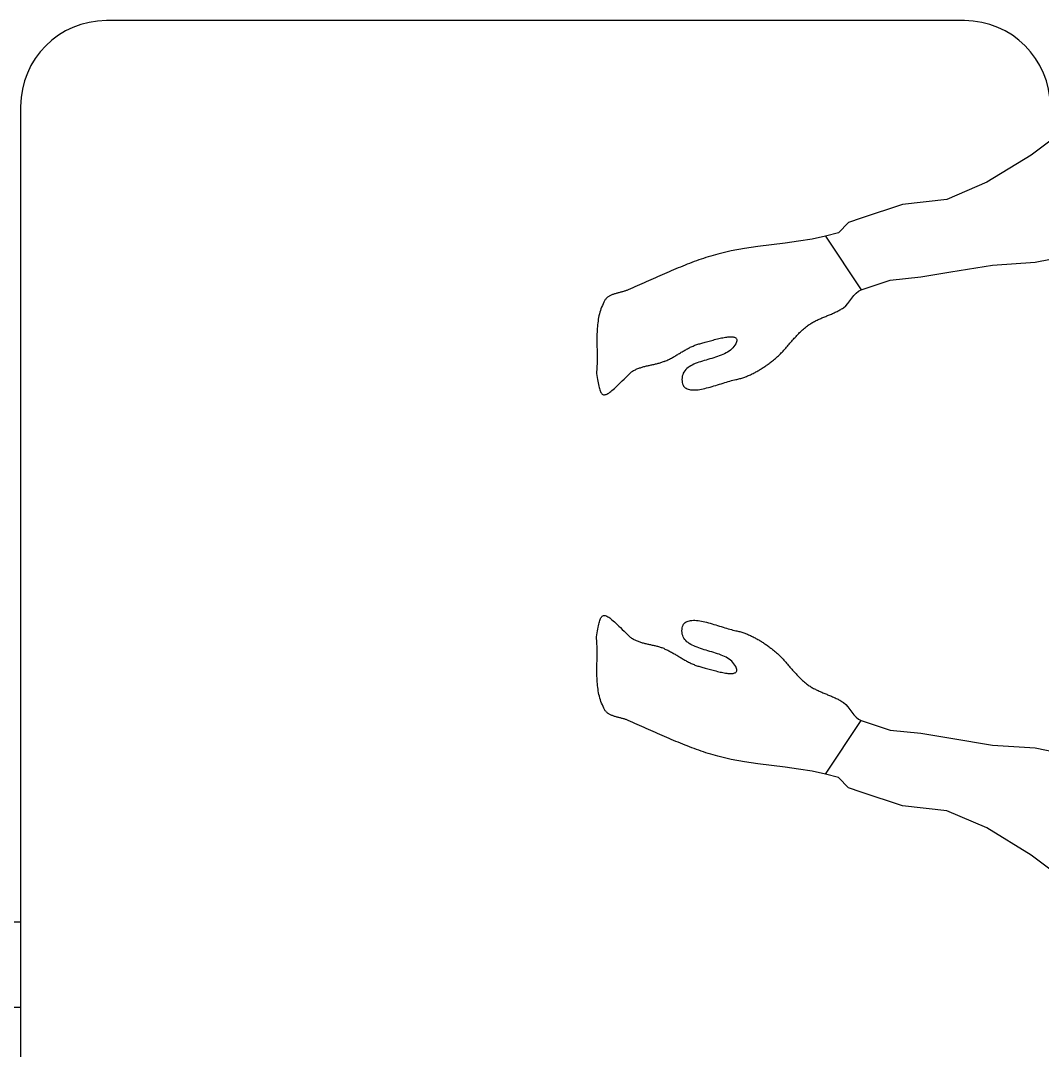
# Model space of a CAD drawing. Header units: millimetres. Extents: x -155 to 94595, y -3153 to 63413.
# Drawn here: x 81658 to 82254, y 43590 to 44190 of the extents above; entities that cross this region are included whole.
import ezdxf

# ---------------------------------------------------------------- set-up
doc = ezdxf.new("R2010")
doc.units = ezdxf.units.MM
doc.layers.add('int', color=185, linetype='Continuous')

msp = doc.modelspace()

# ---------------------------------------------------------------- linework, layer by layer
at = {"layer": 'int'}
for p, q in [((82208.321, 44189.514), (81708.321, 44189.514)), ((81658.321, 44139.514), (81658.321, 43039.514)), ((82268.267, 44127.008), (82247.22, 44111.172)), ((82247.22, 44111.172), (82221.378, 44095.308)), ((82221.378, 44095.308), (82198.038, 44085.305)), ((82172.288, 44082.428), (82148.226, 44074.407)), ((82198.038, 44085.305), (82172.288, 44082.428)), ((82140.824, 44071.94), (82134.912, 44065.854)), ((82148.226, 44074.407), (82140.824, 44071.94)), ((82134.912, 44065.854), (82127.326, 44063.957)), ((82095.934, 44058.896), (82088.031, 44057.91)), ((82103.843, 44059.862), (82095.934, 44058.896)), ((82111.729, 44060.94), (82103.843, 44059.862)), ((82119.565, 44062.261), (82111.729, 44060.94)), ((82127.326, 44063.957), (82119.565, 44062.261)), ((82127.326, 44063.957), (82148.226, 44032.606)), ((82060.464, 44052.304), (82059.086, 44051.877)), ((82061.846, 44052.719), (82060.464, 44052.304)), ((82063.232, 44053.12), (82061.846, 44052.719)), ((82064.624, 44053.507), (82063.232, 44053.12)), ((82072.349, 44055.347), (82064.624, 44053.507)), ((82080.16, 44056.771), (82072.349, 44055.347)), ((82088.031, 44057.91), (82080.16, 44056.771)), ((82249.47, 44048.675), (82273.63, 44053.507)), ((82044.173, 44046.469), (82042.836, 44045.925)), ((82045.514, 44047.005), (82044.173, 44046.469)), ((82046.857, 44047.534), (82045.514, 44047.005)), ((82048.202, 44048.055), (82046.857, 44047.534)), ((82049.551, 44048.568), (82048.202, 44048.055)), ((82050.902, 44049.071), (82049.551, 44048.568)), ((82052.257, 44049.565), (82050.902, 44049.071)), ((82053.616, 44050.05), (82052.257, 44049.565)), ((82054.978, 44050.523), (82053.616, 44050.05)), ((82056.343, 44050.986), (82054.978, 44050.523)), ((82057.713, 44051.438), (82056.343, 44050.986)), ((82059.086, 44051.877), (82057.713, 44051.438)), ((82200.478, 44043.057), (82224.775, 44047.106)), ((82224.775, 44047.106), (82249.47, 44048.675)), ((82029.556, 44040.211), (82028.235, 44039.623)), ((82030.879, 44040.798), (82029.556, 44040.211)), ((82032.202, 44041.383), (82030.879, 44040.798)), ((82033.526, 44041.965), (82032.202, 44041.383)), ((82034.851, 44042.544), (82033.526, 44041.965)), ((82036.177, 44043.12), (82034.851, 44042.544)), ((82037.505, 44043.691), (82036.177, 44043.12)), ((82038.835, 44044.258), (82037.505, 44043.691)), ((82040.167, 44044.819), (82038.835, 44044.258)), ((82041.5, 44045.375), (82040.167, 44044.819)), ((82042.836, 44045.925), (82041.5, 44045.375)), ((82165.098, 44038.23), (82182.956, 44040.136)), ((82182.956, 44040.136), (82200.478, 44043.057)), ((82016.346, 44034.33), (82015.022, 44033.752)), ((82017.668, 44034.912), (82016.346, 44034.33)), ((82018.99, 44035.497), (82017.668, 44034.912)), ((82020.311, 44036.083), (82018.99, 44035.497)), ((82021.632, 44036.672), (82020.311, 44036.083)), ((82022.953, 44037.261), (82021.632, 44036.672)), ((82024.273, 44037.852), (82022.953, 44037.261)), ((82025.593, 44038.442), (82024.273, 44037.852)), ((82026.914, 44039.033), (82025.593, 44038.442)), ((82028.235, 44039.623), (82026.914, 44039.033)), ((82148.226, 44032.606), (82165.098, 44038.23)), ((82000.109, 44028.095), (81999.82, 44027.836)), ((82000.413, 44028.339), (82000.109, 44028.095)), ((82000.729, 44028.57), (82000.413, 44028.339)), ((82001.059, 44028.787), (82000.729, 44028.57)), ((82001.401, 44028.992), (82001.059, 44028.787)), ((82001.754, 44029.186), (82001.401, 44028.992)), ((82002.117, 44029.368), (82001.754, 44029.186)), ((82002.49, 44029.541), (82002.117, 44029.368)), ((82002.873, 44029.704), (82002.49, 44029.541)), ((82003.263, 44029.859), (82002.873, 44029.704)), ((82003.661, 44030.006), (82003.263, 44029.859)), ((82004.065, 44030.146), (82003.661, 44030.006)), ((82004.476, 44030.279), (82004.065, 44030.146)), ((82004.891, 44030.407), (82004.476, 44030.279)), ((82005.311, 44030.53), (82004.891, 44030.407)), ((82005.735, 44030.649), (82005.311, 44030.53)), ((82006.161, 44030.765), (82005.735, 44030.649)), ((82006.59, 44030.878), (82006.161, 44030.765)), ((82007.019, 44030.989), (82006.59, 44030.878)), ((82007.449, 44031.099), (82007.019, 44030.989)), ((82007.879, 44031.209), (82007.449, 44031.099)), ((82008.308, 44031.319), (82007.879, 44031.209)), ((82008.735, 44031.43), (82008.308, 44031.319)), ((82009.16, 44031.543), (82008.735, 44031.43)), ((82009.581, 44031.659), (82009.16, 44031.543)), ((82009.998, 44031.778), (82009.581, 44031.659)), ((82010.411, 44031.902), (82009.998, 44031.778)), ((82010.817, 44032.03), (82010.411, 44031.902)), ((82011.218, 44032.164), (82010.817, 44032.03)), ((82011.611, 44032.304), (82011.218, 44032.164)), ((82011.996, 44032.451), (82011.611, 44032.304)), ((82012.372, 44032.606), (82011.996, 44032.451)), ((82013.698, 44033.177), (82012.372, 44032.606)), ((82015.022, 44033.752), (82013.698, 44033.177)), ((82142.759, 44027.815), (82143.913, 44029.326)), ((82143.913, 44029.326), (82145.165, 44030.69)), ((82145.165, 44030.69), (82146.58, 44031.814)), ((82146.58, 44031.814), (82148.226, 44032.606)), ((81996.923, 44022.626), (81996.549, 44021.63)), ((81997.332, 44023.611), (81996.923, 44022.626)), ((81997.779, 44024.587), (81997.332, 44023.611)), ((81998.264, 44025.552), (81997.779, 44024.587)), ((81998.431, 44025.934), (81998.264, 44025.552)), ((81998.618, 44026.296), (81998.431, 44025.934)), ((81998.824, 44026.639), (81998.618, 44026.296)), ((81999.047, 44026.964), (81998.824, 44026.639)), ((81999.289, 44027.271), (81999.047, 44026.964)), ((81999.547, 44027.561), (81999.289, 44027.271)), ((81999.82, 44027.836), (81999.547, 44027.561)), ((82137.273, 44021.829), (82137.776, 44022.156)), ((82137.776, 44022.156), (82139.21, 44023.327)), ((82139.21, 44023.327), (82140.475, 44024.722)), ((82140.475, 44024.722), (82141.635, 44026.249)), ((82141.635, 44026.249), (82142.759, 44027.815)), ((81995.163, 44016.524), (81994.971, 44015.479)), ((81995.381, 44017.561), (81995.163, 44016.524)), ((81995.627, 44018.591), (81995.381, 44017.561)), ((81995.903, 44019.612), (81995.627, 44018.591)), ((81996.21, 44020.626), (81995.903, 44019.612)), ((81996.549, 44021.63), (81996.21, 44020.626)), ((82124.178, 44015.78), (82124.73, 44016.02)), ((82124.73, 44016.02), (82125.284, 44016.257)), ((82125.284, 44016.257), (82125.84, 44016.49)), ((82125.84, 44016.49), (82126.397, 44016.722)), ((82126.397, 44016.722), (82126.956, 44016.951)), ((82126.956, 44016.951), (82127.515, 44017.18)), ((82127.515, 44017.18), (82128.074, 44017.408)), ((82128.074, 44017.408), (82128.633, 44017.637)), ((82128.633, 44017.637), (82129.192, 44017.866)), ((82129.192, 44017.866), (82129.75, 44018.097)), ((82129.75, 44018.097), (82130.306, 44018.33)), ((82130.306, 44018.33), (82130.861, 44018.565)), ((82130.861, 44018.565), (82131.415, 44018.804)), ((82131.415, 44018.804), (82131.966, 44019.047)), ((82131.966, 44019.047), (82132.514, 44019.294)), ((82132.514, 44019.294), (82133.06, 44019.547)), ((82133.06, 44019.547), (82133.602, 44019.805)), ((82133.602, 44019.805), (82134.141, 44020.07)), ((82134.141, 44020.07), (82134.675, 44020.342)), ((82134.675, 44020.342), (82135.205, 44020.622)), ((82135.205, 44020.622), (82135.73, 44020.909)), ((82135.73, 44020.909), (82136.25, 44021.206)), ((82136.25, 44021.206), (82136.765, 44021.512)), ((82136.765, 44021.512), (82137.273, 44021.829)), ((81994.354, 44010.165), (81994.288, 44009.087)), ((81994.437, 44011.239), (81994.354, 44010.165)), ((81994.539, 44012.308), (81994.437, 44011.239)), ((81994.661, 44013.371), (81994.539, 44012.308)), ((81994.804, 44014.428), (81994.661, 44013.371)), ((81994.971, 44015.479), (81994.804, 44014.428)), ((82114.528, 44009.791), (82115.1, 44010.286)), ((82115.1, 44010.286), (82115.682, 44010.771)), ((82115.682, 44010.771), (82116.273, 44011.244)), ((82116.273, 44011.244), (82116.875, 44011.706)), ((82116.875, 44011.706), (82117.36, 44012.06)), ((82117.36, 44012.06), (82117.851, 44012.402)), ((82117.851, 44012.402), (82118.349, 44012.732)), ((82118.349, 44012.732), (82118.854, 44013.052)), ((82118.854, 44013.052), (82119.365, 44013.361)), ((82119.365, 44013.361), (82119.882, 44013.66)), ((82119.882, 44013.66), (82120.404, 44013.951)), ((82120.404, 44013.951), (82120.931, 44014.232)), ((82120.931, 44014.232), (82121.463, 44014.506)), ((82121.463, 44014.506), (82121.999, 44014.773)), ((82121.999, 44014.773), (82122.539, 44015.033)), ((82122.539, 44015.033), (82123.082, 44015.288)), ((82123.082, 44015.288), (82123.629, 44015.536)), ((82123.629, 44015.536), (82124.178, 44015.78)), ((81994.165, 44004.736), (81994.161, 44003.641)), ((81994.178, 44005.829), (81994.165, 44004.736)), ((81994.202, 44006.918), (81994.178, 44005.829)), ((81994.238, 44008.005), (81994.202, 44006.918)), ((81994.288, 44009.087), (81994.238, 44008.005)), ((82063.524, 44003.835), (82064.343, 44004.042)), ((82064.343, 44004.042), (82065.16, 44004.24)), ((82065.16, 44004.24), (82065.971, 44004.428)), ((82065.971, 44004.428), (82066.772, 44004.603)), ((82066.772, 44004.603), (82067.56, 44004.763)), ((82067.56, 44004.763), (82068.332, 44004.907)), ((82068.332, 44004.907), (82069.084, 44005.032)), ((82069.084, 44005.032), (82069.813, 44005.137)), ((82069.813, 44005.137), (82070.515, 44005.219)), ((82070.515, 44005.219), (82071.187, 44005.276)), ((82071.187, 44005.276), (82071.826, 44005.308)), ((82071.826, 44005.308), (82072.428, 44005.31)), ((82072.428, 44005.31), (82072.99, 44005.283)), ((82072.99, 44005.283), (82073.508, 44005.223)), ((82073.508, 44005.223), (82073.979, 44005.128)), ((82073.979, 44005.128), (82074.399, 44004.997)), ((82074.399, 44004.997), (82074.765, 44004.828)), ((82074.765, 44004.828), (82075.075, 44004.619)), ((82075.075, 44004.619), (82075.323, 44004.367)), ((82075.323, 44004.367), (82075.507, 44004.071)), ((82075.507, 44004.071), (82075.624, 44003.729)), ((82108.684, 44003.838), (82109.192, 44004.406)), ((82109.192, 44004.406), (82109.702, 44004.971)), ((82109.702, 44004.971), (82110.216, 44005.532)), ((82110.216, 44005.532), (82110.734, 44006.087)), ((82110.734, 44006.087), (82111.257, 44006.638)), ((82111.257, 44006.638), (82111.786, 44007.182)), ((82111.786, 44007.182), (82112.32, 44007.72)), ((82112.32, 44007.72), (82112.861, 44008.25)), ((82112.861, 44008.25), (82113.409, 44008.773)), ((82113.409, 44008.773), (82113.964, 44009.287)), ((82113.964, 44009.287), (82114.528, 44009.791)), ((81994.161, 44003.641), (81994.165, 44002.544)), ((81994.165, 44002.544), (81994.175, 44001.445)), ((81994.175, 44001.445), (81994.19, 44000.345)), ((81994.19, 44000.345), (81994.208, 43999.244)), ((81994.208, 43999.244), (81994.228, 43998.143)), ((81994.228, 43998.143), (81994.247, 43997.041)), ((82045.937, 43997.769), (82046.463, 43998.06)), ((82046.463, 43998.06), (82046.991, 43998.346)), ((82046.991, 43998.346), (82047.521, 43998.626)), ((82047.521, 43998.626), (82048.054, 43998.899)), ((82048.054, 43998.899), (82048.59, 43999.164)), ((82048.59, 43999.164), (82049.129, 43999.421)), ((82049.129, 43999.421), (82049.672, 43999.67)), ((82049.672, 43999.67), (82050.219, 43999.908)), ((82050.219, 43999.908), (82050.769, 44000.137)), ((82050.769, 44000.137), (82051.324, 44000.354)), ((82051.324, 44000.354), (82051.884, 44000.56)), ((82051.884, 44000.56), (82052.448, 44000.754)), ((82052.448, 44000.754), (82053.018, 44000.935)), ((82053.018, 44000.935), (82053.593, 44001.102)), ((82053.593, 44001.102), (82054.173, 44001.255)), ((82054.173, 44001.255), (82054.718, 44001.395)), ((82054.718, 44001.395), (82055.304, 44001.552)), ((82055.304, 44001.552), (82055.928, 44001.724)), ((82055.928, 44001.724), (82056.588, 44001.909)), ((82056.588, 44001.909), (82057.278, 44002.105)), ((82057.278, 44002.105), (82057.997, 44002.31)), ((82057.997, 44002.31), (82058.74, 44002.522)), ((82058.74, 44002.522), (82059.504, 44002.74)), ((82059.504, 44002.74), (82060.286, 44002.96)), ((82060.286, 44002.96), (82061.082, 44003.182)), ((82061.082, 44003.182), (82061.89, 44003.403)), ((82061.89, 44003.403), (82062.705, 44003.621)), ((82062.705, 44003.621), (82063.524, 44003.835)), ((82072.729, 43998.179), (82071.981, 43997.539)), ((82073.417, 43998.867), (82072.729, 43998.179)), ((82074.04, 43999.607), (82073.417, 43998.867)), ((82074.594, 44000.402), (82074.04, 43999.607)), ((82075.074, 44001.255), (82074.594, 44000.402)), ((82075.346, 44001.858), (82075.074, 44001.255)), ((82075.534, 44002.405), (82075.346, 44001.858)), ((82075.641, 44002.898), (82075.534, 44002.405)), ((82075.624, 44003.729), (82075.669, 44003.339)), ((82075.669, 44003.339), (82075.641, 44002.898)), ((82103.148, 43997.54), (82103.658, 43998.104)), ((82103.658, 43998.104), (82104.165, 43998.672)), ((82104.165, 43998.672), (82104.67, 43999.244)), ((82104.67, 43999.244), (82105.173, 43999.817)), ((82105.173, 43999.817), (82105.674, 44000.392)), ((82105.674, 44000.392), (82106.175, 44000.967)), ((82106.175, 44000.967), (82106.675, 44001.543)), ((82106.675, 44001.543), (82107.176, 44002.119)), ((82107.176, 44002.119), (82107.677, 44002.694)), ((82107.677, 44002.694), (82108.18, 44003.267)), ((82108.18, 44003.267), (82108.684, 44003.838)), ((81994.247, 43997.041), (81994.265, 43995.941)), ((81994.265, 43995.941), (81994.28, 43994.84)), ((81994.28, 43994.84), (81994.291, 43993.742)), ((81994.291, 43993.742), (81994.295, 43992.644)), ((81994.295, 43992.644), (81994.291, 43991.549)), ((82035.466, 43991.776), (82036.005, 43992.041)), ((82036.005, 43992.041), (82036.54, 43992.314)), ((82036.54, 43992.314), (82037.073, 43992.593)), ((82037.073, 43992.593), (82037.603, 43992.879)), ((82037.603, 43992.879), (82038.13, 43993.17)), ((82038.13, 43993.17), (82038.656, 43993.467)), ((82038.656, 43993.467), (82039.179, 43993.768)), ((82039.179, 43993.768), (82039.701, 43994.072)), ((82039.701, 43994.072), (82040.222, 43994.379)), ((82040.222, 43994.379), (82040.741, 43994.689)), ((82040.741, 43994.689), (82041.26, 43995)), ((82041.26, 43995), (82041.778, 43995.313)), ((82041.778, 43995.313), (82042.296, 43995.625)), ((82042.296, 43995.625), (82042.814, 43995.938)), ((82042.814, 43995.938), (82043.332, 43996.249)), ((82043.332, 43996.249), (82043.851, 43996.559)), ((82043.851, 43996.559), (82044.371, 43996.867)), ((82044.371, 43996.867), (82044.892, 43997.171)), ((82044.892, 43997.171), (82045.414, 43997.472)), ((82045.414, 43997.472), (82045.937, 43997.769)), ((82058.898, 43992.066), (82057.794, 43991.746)), ((82060.007, 43992.386), (82058.898, 43992.066)), ((82061.115, 43992.712), (82060.007, 43992.386)), ((82062.219, 43993.044), (82061.115, 43992.712)), ((82063.313, 43993.388), (82062.219, 43993.044)), ((82064.394, 43993.747), (82063.313, 43993.388)), ((82065.455, 43994.123), (82064.394, 43993.747)), ((82066.494, 43994.52), (82065.455, 43994.123)), ((82067.505, 43994.942), (82066.494, 43994.52)), ((82068.483, 43995.392), (82067.505, 43994.942)), ((82069.425, 43995.873), (82068.483, 43995.392)), ((82070.325, 43996.389), (82069.425, 43995.873)), ((82071.178, 43996.943), (82070.325, 43996.389)), ((82071.981, 43997.539), (82071.178, 43996.943)), ((82097.168, 43991.74), (82097.75, 43992.224)), ((82097.75, 43992.224), (82098.322, 43992.719)), ((82098.322, 43992.719), (82098.886, 43993.224)), ((82098.886, 43993.224), (82099.441, 43993.738)), ((82099.441, 43993.738), (82099.989, 43994.26)), ((82099.989, 43994.26), (82100.53, 43994.791)), ((82100.53, 43994.791), (82101.064, 43995.329)), ((82101.064, 43995.329), (82101.593, 43995.873)), ((82101.593, 43995.873), (82102.116, 43996.423)), ((82102.116, 43996.423), (82102.634, 43996.979)), ((82102.634, 43996.979), (82103.148, 43997.54)), ((81994.101, 43986.12), (81994.018, 43985.047)), ((81994.167, 43987.199), (81994.101, 43986.12)), ((81994.218, 43988.281), (81994.167, 43987.199)), ((81994.254, 43989.367), (81994.218, 43988.281)), ((81994.278, 43990.457), (81994.254, 43989.367)), ((81994.291, 43991.549), (81994.278, 43990.457)), ((82016.852, 43986.137), (82016.379, 43985.913)), ((82017.332, 43986.349), (82016.852, 43986.137)), ((82017.817, 43986.549), (82017.332, 43986.349)), ((82018.308, 43986.739), (82017.817, 43986.549)), ((82018.803, 43986.918), (82018.308, 43986.739)), ((82019.303, 43987.089), (82018.803, 43986.918)), ((82019.807, 43987.25), (82019.303, 43987.089)), ((82020.314, 43987.404), (82019.807, 43987.25)), ((82020.826, 43987.551), (82020.314, 43987.404)), ((82021.34, 43987.691), (82020.826, 43987.551)), ((82021.858, 43987.826), (82021.34, 43987.691)), ((82022.377, 43987.956), (82021.858, 43987.826)), ((82022.899, 43988.081), (82022.377, 43987.956)), ((82023.423, 43988.203), (82022.899, 43988.081)), ((82023.949, 43988.322), (82023.423, 43988.203)), ((82024.475, 43988.439), (82023.949, 43988.322)), ((82025.002, 43988.555), (82024.475, 43988.439)), ((82025.53, 43988.67), (82025.002, 43988.555)), ((82026.058, 43988.785), (82025.53, 43988.67)), ((82026.586, 43988.901), (82026.058, 43988.785)), ((82027.113, 43989.018), (82026.586, 43988.901)), ((82027.639, 43989.138), (82027.113, 43989.018)), ((82028.164, 43989.26), (82027.639, 43989.138)), ((82028.687, 43989.386), (82028.164, 43989.26)), ((82029.209, 43989.517), (82028.687, 43989.386)), ((82029.728, 43989.653), (82029.209, 43989.517)), ((82030.245, 43989.794), (82029.728, 43989.653)), ((82030.759, 43989.942), (82030.245, 43989.794)), ((82031.27, 43990.097), (82030.759, 43989.942)), ((82031.777, 43990.26), (82031.27, 43990.097)), ((82032.28, 43990.432), (82031.777, 43990.26)), ((82032.779, 43990.614), (82032.28, 43990.432)), ((82033.273, 43990.805), (82032.779, 43990.614)), ((82033.273, 43990.805), (82033.827, 43991.033)), ((82033.827, 43991.033), (82034.377, 43991.271)), ((82034.377, 43991.271), (82034.923, 43991.519)), ((82034.923, 43991.519), (82035.466, 43991.776)), ((82045.935, 43986.14), (82045.376, 43985.48)), ((82046.563, 43986.755), (82045.935, 43986.14)), ((82047.256, 43987.326), (82046.563, 43986.755)), ((82048.007, 43987.858), (82047.256, 43987.326)), ((82048.814, 43988.354), (82048.007, 43987.858)), ((82049.672, 43988.817), (82048.814, 43988.354)), ((82050.575, 43989.251), (82049.672, 43988.817)), ((82051.519, 43989.658), (82050.575, 43989.251)), ((82052.5, 43990.043), (82051.519, 43989.658)), ((82053.513, 43990.409), (82052.5, 43990.043)), ((82054.554, 43990.758), (82053.513, 43990.409)), ((82055.617, 43991.096), (82054.554, 43990.758)), ((82056.699, 43991.424), (82055.617, 43991.096)), ((82057.794, 43991.746), (82056.699, 43991.424)), ((82088.446, 43985.729), (82088.967, 43986.039)), ((82088.967, 43986.039), (82089.486, 43986.355)), ((82089.486, 43986.355), (82090.002, 43986.675)), ((82090.002, 43986.675), (82090.516, 43986.999)), ((82090.516, 43986.999), (82091.026, 43987.328)), ((82091.026, 43987.328), (82091.534, 43987.662)), ((82091.534, 43987.662), (82092.039, 43987.998)), ((82092.039, 43987.998), (82092.541, 43988.339)), ((82092.541, 43988.339), (82093.04, 43988.683)), ((82093.04, 43988.683), (82093.536, 43989.03)), ((82093.536, 43989.03), (82094.029, 43989.38)), ((82094.029, 43989.38), (82094.52, 43989.733)), ((82094.52, 43989.733), (82095.008, 43990.088)), ((82095.008, 43990.088), (82095.493, 43990.446)), ((82095.493, 43990.446), (82095.975, 43990.805)), ((82095.975, 43990.805), (82096.577, 43991.267)), ((82096.577, 43991.267), (82097.168, 43991.74)), ((81994.018, 43985.047), (81993.917, 43983.978)), ((81993.917, 43983.978), (81994.125, 43982.727)), ((81994.125, 43982.727), (81994.325, 43981.542)), ((81994.325, 43981.542), (81994.518, 43980.424)), ((81994.518, 43980.424), (81994.706, 43979.371)), ((82008.968, 43979.584), (82010.052, 43980.656)), ((82010.052, 43980.656), (82011.197, 43981.795)), ((82011.197, 43981.795), (82012.405, 43983.001)), ((82012.405, 43983.001), (82013.679, 43984.274)), ((82014.11, 43984.586), (82013.679, 43984.274)), ((82014.549, 43984.881), (82014.11, 43984.586)), ((82014.996, 43985.161), (82014.549, 43984.881)), ((82015.45, 43985.426), (82014.996, 43985.161)), ((82015.911, 43985.676), (82015.45, 43985.426)), ((82016.379, 43985.913), (82015.911, 43985.676)), ((82043.773, 43981.364), (82043.723, 43980.355)), ((82043.723, 43980.355), (82043.764, 43979.435)), ((82043.919, 43982.307), (82043.773, 43981.364)), ((82044.157, 43983.186), (82043.919, 43982.307)), ((82044.482, 43984.006), (82044.157, 43983.186)), ((82044.89, 43984.769), (82044.482, 43984.006)), ((82045.376, 43985.48), (82044.89, 43984.769)), ((82073.412, 43979.976), (82074.262, 43980.181)), ((82074.262, 43980.181), (82075.074, 43980.355)), ((82075.074, 43980.355), (82075.664, 43980.478)), ((82075.664, 43980.478), (82076.25, 43980.612)), ((82076.25, 43980.612), (82076.834, 43980.756)), ((82076.834, 43980.756), (82077.416, 43980.91)), ((82077.416, 43980.91), (82077.994, 43981.074)), ((82077.994, 43981.074), (82078.569, 43981.247)), ((82078.569, 43981.247), (82079.142, 43981.429)), ((82079.142, 43981.429), (82079.712, 43981.621)), ((82079.712, 43981.621), (82080.279, 43981.821)), ((82080.279, 43981.821), (82080.843, 43982.03)), ((82080.843, 43982.03), (82081.405, 43982.247)), ((82081.405, 43982.247), (82081.963, 43982.472)), ((82081.963, 43982.472), (82082.519, 43982.706)), ((82082.519, 43982.706), (82083.072, 43982.947)), ((82083.072, 43982.947), (82083.622, 43983.195)), ((82083.622, 43983.195), (82084.169, 43983.451)), ((82084.169, 43983.451), (82084.714, 43983.713)), ((82084.714, 43983.713), (82085.255, 43983.983)), ((82085.255, 43983.983), (82085.794, 43984.259)), ((82085.794, 43984.259), (82086.33, 43984.541)), ((82086.33, 43984.541), (82086.863, 43984.829)), ((82086.863, 43984.829), (82087.393, 43985.123)), ((82087.393, 43985.123), (82087.921, 43985.423)), ((82087.921, 43985.423), (82088.446, 43985.729)), ((81994.706, 43979.371), (81994.891, 43978.384)), ((81994.891, 43978.384), (81995.074, 43977.463)), ((81995.074, 43977.463), (81995.259, 43976.607)), ((81995.259, 43976.607), (81995.447, 43975.818)), ((81995.447, 43975.818), (81995.64, 43975.095)), ((81995.64, 43975.095), (81995.84, 43974.439)), ((81995.84, 43974.439), (81996.049, 43973.848)), ((82002.919, 43973.951), (82003.632, 43974.555)), ((82003.632, 43974.555), (82004.392, 43975.226)), ((82004.392, 43975.226), (82005.201, 43975.964)), ((82005.201, 43975.964), (82006.061, 43976.769)), ((82006.061, 43976.769), (82006.975, 43977.641)), ((82006.975, 43977.641), (82007.943, 43978.579)), ((82007.943, 43978.579), (82008.968, 43979.584)), ((82043.764, 43979.435), (82043.885, 43978.603)), ((82043.885, 43978.603), (82044.083, 43977.855)), ((82044.083, 43977.855), (82044.354, 43977.189)), ((82044.354, 43977.189), (82044.695, 43976.601)), ((82044.695, 43976.601), (82045.103, 43976.087)), ((82045.103, 43976.087), (82045.575, 43975.646)), ((82045.575, 43975.646), (82046.108, 43975.273)), ((82046.108, 43975.273), (82046.698, 43974.965)), ((82046.698, 43974.965), (82047.342, 43974.719)), ((82047.342, 43974.719), (82048.037, 43974.533)), ((82048.037, 43974.533), (82048.78, 43974.402)), ((82048.78, 43974.402), (82049.567, 43974.324)), ((82049.567, 43974.324), (82050.395, 43974.296)), ((82050.395, 43974.296), (82051.261, 43974.314)), ((82051.261, 43974.314), (82052.162, 43974.375)), ((82052.162, 43974.375), (82053.095, 43974.475)), ((82053.095, 43974.475), (82054.056, 43974.613)), ((82054.056, 43974.613), (82055.042, 43974.784)), ((82055.042, 43974.784), (82056.05, 43974.985)), ((82056.05, 43974.985), (82057.077, 43975.214)), ((82057.077, 43975.214), (82058.119, 43975.467)), ((82058.119, 43975.467), (82059.173, 43975.74)), ((82059.173, 43975.74), (82060.236, 43976.032)), ((82060.236, 43976.032), (82061.305, 43976.337)), ((82061.305, 43976.337), (82062.377, 43976.654)), ((82062.377, 43976.654), (82063.448, 43976.979)), ((82063.448, 43976.979), (82064.515, 43977.309)), ((82064.515, 43977.309), (82065.575, 43977.641)), ((82065.575, 43977.641), (82066.624, 43977.971)), ((82066.624, 43977.971), (82067.66, 43978.297)), ((82067.66, 43978.297), (82068.68, 43978.615)), ((82068.68, 43978.615), (82069.679, 43978.922)), ((82069.679, 43978.922), (82070.655, 43979.215)), ((82070.655, 43979.215), (82071.605, 43979.49)), ((82071.605, 43979.49), (82072.525, 43979.745)), ((82072.525, 43979.745), (82073.412, 43979.976)), ((81996.049, 43973.848), (81996.269, 43973.323)), ((81996.269, 43973.323), (81996.502, 43972.865)), ((81996.502, 43972.865), (81996.75, 43972.473)), ((81996.75, 43972.473), (81997.015, 43972.147)), ((81997.015, 43972.147), (81997.299, 43971.887)), ((81997.299, 43971.887), (81997.604, 43971.694)), ((81997.604, 43971.694), (81997.932, 43971.567)), ((81997.932, 43971.567), (81998.285, 43971.506)), ((81998.285, 43971.506), (81998.666, 43971.512)), ((81998.666, 43971.512), (81999.075, 43971.584)), ((81999.075, 43971.584), (81999.515, 43971.722)), ((81999.515, 43971.722), (81999.988, 43971.927)), ((81999.988, 43971.927), (82000.496, 43972.199)), ((82000.496, 43972.199), (82001.041, 43972.537)), ((82001.041, 43972.537), (82001.625, 43972.942)), ((82001.625, 43972.942), (82002.251, 43973.413)), ((82002.251, 43973.413), (82002.919, 43973.951)), ((81996.75, 43841.933), (81997.015, 43842.259)), ((81997.015, 43842.259), (81997.299, 43842.518)), ((81997.299, 43842.518), (81997.604, 43842.712)), ((81997.604, 43842.712), (81997.932, 43842.839)), ((81997.932, 43842.839), (81998.285, 43842.9)), ((81998.285, 43842.9), (81998.666, 43842.894)), ((81998.666, 43842.894), (81999.075, 43842.822)), ((81999.075, 43842.822), (81999.515, 43842.683)), ((81999.515, 43842.683), (81999.988, 43842.478)), ((81999.988, 43842.478), (82000.496, 43842.207)), ((82000.496, 43842.207), (82001.041, 43841.869)), ((81994.706, 43835.035), (81994.891, 43836.022)), ((81994.891, 43836.022), (81995.074, 43836.943)), ((81995.074, 43836.943), (81995.259, 43837.798)), ((81995.259, 43837.798), (81995.447, 43838.587)), ((81995.447, 43838.587), (81995.64, 43839.31)), ((81995.64, 43839.31), (81995.84, 43839.967)), ((81995.84, 43839.967), (81996.049, 43840.558)), ((81996.049, 43840.558), (81996.269, 43841.082)), ((81996.269, 43841.082), (81996.502, 43841.541)), ((81996.502, 43841.541), (81996.75, 43841.933)), ((82001.041, 43841.869), (82001.625, 43841.464)), ((82001.625, 43841.464), (82002.251, 43840.993)), ((82002.251, 43840.993), (82002.919, 43840.455)), ((82002.919, 43840.455), (82003.632, 43839.85)), ((82003.632, 43839.85), (82004.392, 43839.179)), ((82004.392, 43839.179), (82005.201, 43838.441)), ((82005.201, 43838.441), (82006.061, 43837.636)), ((82006.061, 43837.636), (82006.975, 43836.765)), ((82006.975, 43836.765), (82007.943, 43835.826)), ((82043.885, 43835.802), (82044.083, 43836.55)), ((82044.083, 43836.55), (82044.354, 43837.216)), ((82044.354, 43837.216), (82044.695, 43837.805)), ((82044.695, 43837.805), (82045.103, 43838.318)), ((82045.103, 43838.318), (82045.575, 43838.76)), ((82045.575, 43838.76), (82046.108, 43839.133)), ((82046.108, 43839.133), (82046.698, 43839.44)), ((82046.698, 43839.44), (82047.342, 43839.686)), ((82047.342, 43839.686), (82048.037, 43839.872)), ((82048.037, 43839.872), (82048.78, 43840.003)), ((82048.78, 43840.003), (82049.567, 43840.081)), ((82049.567, 43840.081), (82050.395, 43840.11)), ((82050.395, 43840.11), (82051.261, 43840.092)), ((82051.261, 43840.092), (82052.162, 43840.031)), ((82052.162, 43840.031), (82053.095, 43839.93)), ((82053.095, 43839.93), (82054.056, 43839.793)), ((82054.056, 43839.793), (82055.042, 43839.621)), ((82055.042, 43839.621), (82056.05, 43839.42)), ((82056.05, 43839.42), (82057.077, 43839.191)), ((82057.077, 43839.191), (82058.119, 43838.939)), ((82058.119, 43838.939), (82059.173, 43838.665)), ((82059.173, 43838.665), (82060.236, 43838.374)), ((82060.236, 43838.374), (82061.305, 43838.068)), ((82061.305, 43838.068), (82062.377, 43837.751)), ((82062.377, 43837.751), (82063.448, 43837.426)), ((82063.448, 43837.426), (82064.515, 43837.096)), ((82064.515, 43837.096), (82065.575, 43836.764)), ((82065.575, 43836.764), (82066.624, 43836.434)), ((82066.624, 43836.434), (82067.66, 43836.108)), ((82067.66, 43836.108), (82068.68, 43835.79)), ((81993.917, 43830.428), (81994.125, 43831.678)), ((81994.018, 43829.359), (81993.917, 43830.428)), ((81994.125, 43831.678), (81994.325, 43832.863)), ((81994.325, 43832.863), (81994.518, 43833.982)), ((81994.518, 43833.982), (81994.706, 43835.035)), ((82007.943, 43835.826), (82008.968, 43834.821)), ((82008.968, 43834.821), (82010.052, 43833.749)), ((82010.052, 43833.749), (82011.197, 43832.61)), ((82011.197, 43832.61), (82012.405, 43831.405)), ((82012.405, 43831.405), (82013.679, 43830.132)), ((82014.11, 43829.82), (82013.679, 43830.132)), ((82043.723, 43834.051), (82043.764, 43834.97)), ((82043.773, 43833.041), (82043.723, 43834.051)), ((82043.764, 43834.97), (82043.885, 43835.802)), ((82043.919, 43832.099), (82043.773, 43833.041)), ((82044.157, 43831.219), (82043.919, 43832.099)), ((82044.482, 43830.399), (82044.157, 43831.219)), ((82044.89, 43829.636), (82044.482, 43830.399)), ((82068.68, 43835.79), (82069.679, 43835.483)), ((82069.679, 43835.483), (82070.655, 43835.191)), ((82070.655, 43835.191), (82071.605, 43834.915)), ((82071.605, 43834.915), (82072.525, 43834.66)), ((82072.525, 43834.66), (82073.412, 43834.429)), ((82073.412, 43834.429), (82074.262, 43834.225)), ((82074.262, 43834.225), (82075.074, 43834.051)), ((82075.074, 43834.051), (82075.664, 43833.927)), ((82075.664, 43833.927), (82076.25, 43833.793)), ((82076.25, 43833.793), (82076.834, 43833.649)), ((82076.834, 43833.649), (82077.416, 43833.495)), ((82077.416, 43833.495), (82077.994, 43833.332)), ((82077.994, 43833.332), (82078.569, 43833.158)), ((82078.569, 43833.158), (82079.142, 43832.976)), ((82079.142, 43832.976), (82079.712, 43832.785)), ((82079.712, 43832.785), (82080.279, 43832.584)), ((82080.279, 43832.584), (82080.843, 43832.375)), ((82080.843, 43832.375), (82081.405, 43832.158)), ((82081.405, 43832.158), (82081.963, 43831.933)), ((82081.963, 43831.933), (82082.519, 43831.7)), ((82082.519, 43831.7), (82083.072, 43831.459)), ((82083.072, 43831.459), (82083.622, 43831.21)), ((82083.622, 43831.21), (82084.169, 43830.955)), ((82084.169, 43830.955), (82084.714, 43830.692)), ((82084.714, 43830.692), (82085.255, 43830.423)), ((82085.255, 43830.423), (82085.794, 43830.147)), ((82085.794, 43830.147), (82086.33, 43829.865)), ((81994.101, 43828.285), (81994.018, 43829.359)), ((81994.167, 43827.207), (81994.101, 43828.285)), ((81994.218, 43826.124), (81994.167, 43827.207)), ((81994.254, 43825.038), (81994.218, 43826.124)), ((81994.278, 43823.949), (81994.254, 43825.038)), ((82014.549, 43829.524), (82014.11, 43829.82)), ((82014.996, 43829.244), (82014.549, 43829.524)), ((82015.45, 43828.98), (82014.996, 43829.244)), ((82015.911, 43828.729), (82015.45, 43828.98)), ((82016.379, 43828.492), (82015.911, 43828.729)), ((82016.852, 43828.268), (82016.379, 43828.492)), ((82017.332, 43828.057), (82016.852, 43828.268)), ((82017.817, 43827.856), (82017.332, 43828.057)), ((82018.308, 43827.667), (82017.817, 43827.856)), ((82018.803, 43827.487), (82018.308, 43827.667)), ((82019.303, 43827.317), (82018.803, 43827.487)), ((82019.807, 43827.155), (82019.303, 43827.317)), ((82020.314, 43827.001), (82019.807, 43827.155)), ((82020.826, 43826.854), (82020.314, 43827.001)), ((82021.34, 43826.714), (82020.826, 43826.854)), ((82021.858, 43826.579), (82021.34, 43826.714)), ((82022.377, 43826.45), (82021.858, 43826.579)), ((82022.899, 43826.324), (82022.377, 43826.45)), ((82023.423, 43826.202), (82022.899, 43826.324)), ((82023.949, 43826.083), (82023.423, 43826.202)), ((82024.475, 43825.966), (82023.949, 43826.083)), ((82025.002, 43825.85), (82024.475, 43825.966)), ((82025.53, 43825.735), (82025.002, 43825.85)), ((82026.058, 43825.62), (82025.53, 43825.735)), ((82026.586, 43825.504), (82026.058, 43825.62)), ((82027.113, 43825.387), (82026.586, 43825.504)), ((82027.639, 43825.268), (82027.113, 43825.387)), ((82028.164, 43825.145), (82027.639, 43825.268)), ((82028.687, 43825.019), (82028.164, 43825.145)), ((82029.209, 43824.888), (82028.687, 43825.019)), ((82029.728, 43824.753), (82029.209, 43824.888)), ((82030.245, 43824.611), (82029.728, 43824.753)), ((82030.759, 43824.463), (82030.245, 43824.611)), ((82031.27, 43824.308), (82030.759, 43824.463)), ((82031.777, 43824.145), (82031.27, 43824.308)), ((82032.28, 43823.973), (82031.777, 43824.145)), ((82045.376, 43828.926), (82044.89, 43829.636)), ((82045.935, 43828.265), (82045.376, 43828.926)), ((82046.563, 43827.651), (82045.935, 43828.265)), ((82047.256, 43827.079), (82046.563, 43827.651)), ((82048.007, 43826.547), (82047.256, 43827.079)), ((82048.814, 43826.051), (82048.007, 43826.547)), ((82049.672, 43825.588), (82048.814, 43826.051)), ((82050.575, 43825.155), (82049.672, 43825.588)), ((82051.519, 43824.747), (82050.575, 43825.155)), ((82052.5, 43824.362), (82051.519, 43824.747)), ((82053.513, 43823.997), (82052.5, 43824.362)), ((82086.33, 43829.865), (82086.863, 43829.576)), ((82086.863, 43829.576), (82087.393, 43829.282)), ((82087.393, 43829.282), (82087.921, 43828.982)), ((82087.921, 43828.982), (82088.446, 43828.677)), ((82088.446, 43828.677), (82088.967, 43828.366)), ((82088.967, 43828.366), (82089.486, 43828.051)), ((82089.486, 43828.051), (82090.002, 43827.731)), ((82090.002, 43827.731), (82090.516, 43827.406)), ((82090.516, 43827.406), (82091.026, 43827.077)), ((82091.026, 43827.077), (82091.534, 43826.744)), ((82091.534, 43826.744), (82092.039, 43826.407)), ((82092.039, 43826.407), (82092.541, 43826.066)), ((82092.541, 43826.066), (82093.04, 43825.722)), ((82093.04, 43825.722), (82093.536, 43825.375)), ((82093.536, 43825.375), (82094.029, 43825.025)), ((82094.029, 43825.025), (82094.52, 43824.673)), ((82094.52, 43824.673), (82095.008, 43824.317)), ((82095.008, 43824.317), (82095.493, 43823.96)), ((81994.247, 43817.364), (81994.265, 43818.465)), ((81994.265, 43818.465), (81994.28, 43819.565)), ((81994.291, 43822.856), (81994.278, 43823.949)), ((81994.28, 43819.565), (81994.291, 43820.664)), ((81994.295, 43821.761), (81994.291, 43822.856)), ((81994.291, 43820.664), (81994.295, 43821.761)), ((82032.779, 43823.792), (82032.28, 43823.973)), ((82033.273, 43823.6), (82032.779, 43823.792)), ((82033.273, 43823.6), (82033.827, 43823.372)), ((82033.827, 43823.372), (82034.377, 43823.134)), ((82034.377, 43823.134), (82034.923, 43822.886)), ((82034.923, 43822.886), (82035.466, 43822.629)), ((82035.466, 43822.629), (82036.005, 43822.364)), ((82036.005, 43822.364), (82036.54, 43822.092)), ((82036.54, 43822.092), (82037.073, 43821.812)), ((82037.073, 43821.812), (82037.603, 43821.526)), ((82037.603, 43821.526), (82038.13, 43821.235)), ((82038.13, 43821.235), (82038.656, 43820.938)), ((82038.656, 43820.938), (82039.179, 43820.638)), ((82039.179, 43820.638), (82039.701, 43820.333)), ((82039.701, 43820.333), (82040.222, 43820.026)), ((82040.222, 43820.026), (82040.741, 43819.716)), ((82040.741, 43819.716), (82041.26, 43819.405)), ((82041.26, 43819.405), (82041.778, 43819.093)), ((82041.778, 43819.093), (82042.296, 43818.78)), ((82042.296, 43818.78), (82042.814, 43818.468)), ((82042.814, 43818.468), (82043.332, 43818.156)), ((82043.332, 43818.156), (82043.851, 43817.846)), ((82054.554, 43823.647), (82053.513, 43823.997)), ((82055.617, 43823.31), (82054.554, 43823.647)), ((82056.699, 43822.982), (82055.617, 43823.31)), ((82057.794, 43822.659), (82056.699, 43822.982)), ((82058.898, 43822.34), (82057.794, 43822.659)), ((82060.007, 43822.019), (82058.898, 43822.34)), ((82061.115, 43821.694), (82060.007, 43822.019)), ((82062.219, 43821.361), (82061.115, 43821.694)), ((82063.313, 43821.017), (82062.219, 43821.361)), ((82064.394, 43820.659), (82063.313, 43821.017)), ((82065.455, 43820.283), (82064.394, 43820.659)), ((82066.494, 43819.885), (82065.455, 43820.283)), ((82067.505, 43819.463), (82066.494, 43819.885)), ((82068.483, 43819.013), (82067.505, 43819.463)), ((82069.425, 43818.532), (82068.483, 43819.013)), ((82070.325, 43818.016), (82069.425, 43818.532)), ((82071.178, 43817.462), (82070.325, 43818.016)), ((82095.493, 43823.96), (82095.975, 43823.6)), ((82095.975, 43823.6), (82096.577, 43823.139)), ((82096.577, 43823.139), (82097.168, 43822.665)), ((82097.168, 43822.665), (82097.75, 43822.181)), ((82097.75, 43822.181), (82098.322, 43821.686)), ((82098.322, 43821.686), (82098.886, 43821.181)), ((82098.886, 43821.181), (82099.441, 43820.667)), ((82099.441, 43820.667), (82099.989, 43820.145)), ((82099.989, 43820.145), (82100.53, 43819.615)), ((82100.53, 43819.615), (82101.064, 43819.077)), ((82101.064, 43819.077), (82101.593, 43818.532)), ((82101.593, 43818.532), (82102.116, 43817.982)), ((81994.165, 43811.861), (81994.175, 43812.96)), ((81994.175, 43812.96), (81994.19, 43814.06)), ((81994.19, 43814.06), (81994.208, 43815.161)), ((81994.208, 43815.161), (81994.228, 43816.263)), ((81994.228, 43816.263), (81994.247, 43817.364)), ((82043.851, 43817.846), (82044.371, 43817.539)), ((82044.371, 43817.539), (82044.892, 43817.234)), ((82044.892, 43817.234), (82045.414, 43816.933)), ((82045.414, 43816.933), (82045.937, 43816.637)), ((82045.937, 43816.637), (82046.463, 43816.345)), ((82046.463, 43816.345), (82046.991, 43816.059)), ((82046.991, 43816.059), (82047.521, 43815.779)), ((82047.521, 43815.779), (82048.054, 43815.506)), ((82048.054, 43815.506), (82048.59, 43815.241)), ((82048.59, 43815.241), (82049.129, 43814.984)), ((82049.129, 43814.984), (82049.672, 43814.736)), ((82049.672, 43814.736), (82050.219, 43814.497)), ((82050.219, 43814.497), (82050.769, 43814.269)), ((82050.769, 43814.269), (82051.324, 43814.051)), ((82051.324, 43814.051), (82051.884, 43813.845)), ((82051.884, 43813.845), (82052.448, 43813.652)), ((82052.448, 43813.652), (82053.018, 43813.471)), ((82053.018, 43813.471), (82053.593, 43813.303)), ((82053.593, 43813.303), (82054.173, 43813.15)), ((82054.173, 43813.15), (82054.718, 43813.01)), ((82054.718, 43813.01), (82055.304, 43812.853)), ((82055.304, 43812.853), (82055.928, 43812.682)), ((82055.928, 43812.682), (82056.588, 43812.497)), ((82056.588, 43812.497), (82057.278, 43812.301)), ((82057.278, 43812.301), (82057.997, 43812.095)), ((82057.997, 43812.095), (82058.74, 43811.883)), ((82071.981, 43816.867), (82071.178, 43817.462)), ((82072.729, 43816.227), (82071.981, 43816.867)), ((82073.417, 43815.538), (82072.729, 43816.227)), ((82074.04, 43814.798), (82073.417, 43815.538)), ((82074.594, 43814.003), (82074.04, 43814.798)), ((82075.074, 43813.15), (82074.594, 43814.003)), ((82075.346, 43812.547), (82075.074, 43813.15)), ((82075.534, 43812), (82075.346, 43812.547)), ((82075.641, 43811.507), (82075.534, 43812)), ((82102.116, 43817.982), (82102.634, 43817.426)), ((82102.634, 43817.426), (82103.148, 43816.866)), ((82103.148, 43816.866), (82103.658, 43816.301)), ((82103.658, 43816.301), (82104.165, 43815.733)), ((82104.165, 43815.733), (82104.67, 43815.162)), ((82104.67, 43815.162), (82105.173, 43814.589)), ((82105.173, 43814.589), (82105.674, 43814.014)), ((82105.674, 43814.014), (82106.175, 43813.438)), ((82106.175, 43813.438), (82106.675, 43812.862)), ((82106.675, 43812.862), (82107.176, 43812.286)), ((82107.176, 43812.286), (82107.677, 43811.711)), ((81994.161, 43810.764), (81994.165, 43811.861)), ((81994.165, 43809.669), (81994.161, 43810.764)), ((81994.178, 43808.577), (81994.165, 43809.669)), ((81994.202, 43807.487), (81994.178, 43808.577)), ((81994.238, 43806.401), (81994.202, 43807.487)), ((81994.288, 43805.318), (81994.238, 43806.401)), ((82058.74, 43811.883), (82059.504, 43811.666)), ((82059.504, 43811.666), (82060.286, 43811.445)), ((82060.286, 43811.445), (82061.082, 43811.223)), ((82061.082, 43811.223), (82061.89, 43811.002)), ((82061.89, 43811.002), (82062.705, 43810.784)), ((82062.705, 43810.784), (82063.524, 43810.57)), ((82063.524, 43810.57), (82064.343, 43810.363)), ((82064.343, 43810.363), (82065.16, 43810.165)), ((82065.16, 43810.165), (82065.971, 43809.978)), ((82065.971, 43809.978), (82066.772, 43809.803)), ((82066.772, 43809.803), (82067.56, 43809.642)), ((82067.56, 43809.642), (82068.332, 43809.499)), ((82068.332, 43809.499), (82069.084, 43809.373)), ((82069.084, 43809.373), (82069.813, 43809.269)), ((82069.813, 43809.269), (82070.515, 43809.187)), ((82070.515, 43809.187), (82071.187, 43809.129)), ((82071.187, 43809.129), (82071.826, 43809.098)), ((82071.826, 43809.098), (82072.428, 43809.095)), ((82072.428, 43809.095), (82072.99, 43809.123)), ((82072.99, 43809.123), (82073.508, 43809.183)), ((82073.508, 43809.183), (82073.979, 43809.277)), ((82073.979, 43809.277), (82074.399, 43809.408)), ((82074.399, 43809.408), (82074.765, 43809.577)), ((82074.765, 43809.577), (82075.075, 43809.787)), ((82075.075, 43809.787), (82075.323, 43810.038)), ((82075.323, 43810.038), (82075.507, 43810.334)), ((82075.507, 43810.334), (82075.624, 43810.676)), ((82075.624, 43810.676), (82075.669, 43811.067)), ((82075.669, 43811.067), (82075.641, 43811.507)), ((82107.677, 43811.711), (82108.18, 43811.138)), ((82108.18, 43811.138), (82108.684, 43810.567)), ((82108.684, 43810.567), (82109.192, 43809.999)), ((82109.192, 43809.999), (82109.702, 43809.434)), ((82109.702, 43809.434), (82110.216, 43808.874)), ((82110.216, 43808.874), (82110.734, 43808.318)), ((82110.734, 43808.318), (82111.257, 43807.768)), ((82111.257, 43807.768), (82111.786, 43807.223)), ((82111.786, 43807.223), (82112.32, 43806.685)), ((82112.32, 43806.685), (82112.861, 43806.155)), ((82112.861, 43806.155), (82113.409, 43805.633)), ((81994.354, 43804.24), (81994.288, 43805.318)), ((81994.437, 43803.166), (81994.354, 43804.24)), ((81994.539, 43802.098), (81994.437, 43803.166)), ((81994.661, 43801.034), (81994.539, 43802.098)), ((81994.804, 43799.977), (81994.661, 43801.034)), ((82113.409, 43805.633), (82113.964, 43805.119)), ((82113.964, 43805.119), (82114.528, 43804.614)), ((82114.528, 43804.614), (82115.1, 43804.119)), ((82115.1, 43804.119), (82115.682, 43803.635)), ((82115.682, 43803.635), (82116.273, 43803.161)), ((82116.273, 43803.161), (82116.875, 43802.7)), ((82116.875, 43802.7), (82117.36, 43802.346)), ((82117.36, 43802.346), (82117.851, 43802.004)), ((82117.851, 43802.004), (82118.349, 43801.673)), ((82118.349, 43801.673), (82118.854, 43801.354)), ((82118.854, 43801.354), (82119.365, 43801.045)), ((82119.365, 43801.045), (82119.882, 43800.745)), ((82119.882, 43800.745), (82120.404, 43800.455)), ((82120.404, 43800.455), (82120.931, 43800.173)), ((82120.931, 43800.173), (82121.463, 43799.899)), ((81994.971, 43798.926), (81994.804, 43799.977)), ((81995.163, 43797.882), (81994.971, 43798.926)), ((81995.381, 43796.844), (81995.163, 43797.882)), ((81995.627, 43795.815), (81995.381, 43796.844)), ((81995.903, 43794.793), (81995.627, 43795.815)), ((81996.21, 43793.78), (81995.903, 43794.793)), ((82121.463, 43799.899), (82121.999, 43799.632)), ((82121.999, 43799.632), (82122.539, 43799.372)), ((82122.539, 43799.372), (82123.082, 43799.118)), ((82123.082, 43799.118), (82123.629, 43798.869)), ((82123.629, 43798.869), (82124.178, 43798.625)), ((82124.178, 43798.625), (82124.73, 43798.385)), ((82124.73, 43798.385), (82125.284, 43798.149)), ((82125.284, 43798.149), (82125.84, 43797.915)), ((82125.84, 43797.915), (82126.397, 43797.684)), ((82126.397, 43797.684), (82126.956, 43797.454)), ((82126.956, 43797.454), (82127.515, 43797.225)), ((82127.515, 43797.225), (82128.074, 43796.997)), ((82128.074, 43796.997), (82128.633, 43796.769)), ((82128.633, 43796.769), (82129.192, 43796.539)), ((82129.192, 43796.539), (82129.75, 43796.309)), ((82129.75, 43796.309), (82130.306, 43796.076)), ((82130.306, 43796.076), (82130.861, 43795.84)), ((82130.861, 43795.84), (82131.415, 43795.601)), ((82131.415, 43795.601), (82131.966, 43795.358)), ((82131.966, 43795.358), (82132.514, 43795.111)), ((82132.514, 43795.111), (82133.06, 43794.858)), ((82133.06, 43794.858), (82133.602, 43794.6)), ((82133.602, 43794.6), (82134.141, 43794.335)), ((82134.141, 43794.335), (82134.675, 43794.063)), ((82134.675, 43794.063), (82135.205, 43793.784)), ((81996.549, 43792.775), (81996.21, 43793.78)), ((81996.923, 43791.78), (81996.549, 43792.775)), ((81997.332, 43790.794), (81996.923, 43791.78)), ((81997.779, 43789.818), (81997.332, 43790.794)), ((81998.264, 43788.853), (81997.779, 43789.818)), ((81998.431, 43788.471), (81998.264, 43788.853)), ((81998.618, 43788.109), (81998.431, 43788.471)), ((81998.824, 43787.766), (81998.618, 43788.109)), ((82135.205, 43793.784), (82135.73, 43793.496)), ((82135.73, 43793.496), (82136.25, 43793.199)), ((82136.25, 43793.199), (82136.765, 43792.893)), ((82136.765, 43792.893), (82137.273, 43792.577)), ((82137.273, 43792.577), (82137.776, 43792.249)), ((82137.776, 43792.249), (82139.21, 43791.078)), ((82139.21, 43791.078), (82140.475, 43789.683)), ((82140.475, 43789.683), (82141.635, 43788.156)), ((82141.635, 43788.156), (82142.759, 43786.591)), ((81999.047, 43787.441), (81998.824, 43787.766)), ((81999.289, 43787.134), (81999.047, 43787.441)), ((81999.547, 43786.844), (81999.289, 43787.134)), ((81999.82, 43786.57), (81999.547, 43786.844)), ((82000.109, 43786.311), (81999.82, 43786.57)), ((82000.413, 43786.066), (82000.109, 43786.311)), ((82000.729, 43785.836), (82000.413, 43786.066)), ((82001.059, 43785.618), (82000.729, 43785.836)), ((82001.401, 43785.413), (82001.059, 43785.618)), ((82001.754, 43785.22), (82001.401, 43785.413)), ((82002.117, 43785.037), (82001.754, 43785.22)), ((82002.49, 43784.864), (82002.117, 43785.037)), ((82002.873, 43784.701), (82002.49, 43784.864)), ((82003.263, 43784.546), (82002.873, 43784.701)), ((82003.661, 43784.399), (82003.263, 43784.546)), ((82004.065, 43784.259), (82003.661, 43784.399)), ((82004.476, 43784.126), (82004.065, 43784.259)), ((82004.891, 43783.998), (82004.476, 43784.126)), ((82005.311, 43783.875), (82004.891, 43783.998)), ((82005.735, 43783.756), (82005.311, 43783.875)), ((82006.161, 43783.64), (82005.735, 43783.756)), ((82006.59, 43783.527), (82006.161, 43783.64)), ((82007.019, 43783.416), (82006.59, 43783.527)), ((82007.449, 43783.306), (82007.019, 43783.416)), ((82007.879, 43783.196), (82007.449, 43783.306)), ((82008.308, 43783.086), (82007.879, 43783.196)), ((82008.735, 43782.975), (82008.308, 43783.086)), ((82009.16, 43782.862), (82008.735, 43782.975)), ((82009.581, 43782.746), (82009.16, 43782.862)), ((82009.998, 43782.627), (82009.581, 43782.746)), ((82010.411, 43782.504), (82009.998, 43782.627)), ((82010.817, 43782.376), (82010.411, 43782.504)), ((82011.218, 43782.242), (82010.817, 43782.376)), ((82011.611, 43782.102), (82011.218, 43782.242)), ((82011.996, 43781.954), (82011.611, 43782.102)), ((82142.759, 43786.591), (82143.913, 43785.08)), ((82143.913, 43785.08), (82145.165, 43783.715)), ((82145.165, 43783.715), (82146.58, 43782.591)), ((82146.58, 43782.591), (82148.226, 43781.799)), ((82012.372, 43781.799), (82011.996, 43781.954)), ((82013.698, 43781.228), (82012.372, 43781.799)), ((82015.022, 43780.654), (82013.698, 43781.228)), ((82016.346, 43780.075), (82015.022, 43780.654)), ((82017.668, 43779.493), (82016.346, 43780.075)), ((82018.99, 43778.909), (82017.668, 43779.493)), ((82020.311, 43778.322), (82018.99, 43778.909)), ((82021.632, 43777.734), (82020.311, 43778.322)), ((82022.953, 43777.144), (82021.632, 43777.734)), ((82024.273, 43776.554), (82022.953, 43777.144)), ((82025.593, 43775.963), (82024.273, 43776.554)), ((82127.326, 43750.448), (82148.226, 43781.799)), ((82148.226, 43781.799), (82165.098, 43776.175)), ((82165.098, 43776.175), (82182.956, 43774.269)), ((82026.914, 43775.372), (82025.593, 43775.963)), ((82028.235, 43774.783), (82026.914, 43775.372)), ((82029.556, 43774.194), (82028.235, 43774.783)), ((82030.879, 43773.607), (82029.556, 43774.194)), ((82032.202, 43773.022), (82030.879, 43773.607)), ((82033.526, 43772.44), (82032.202, 43773.022)), ((82034.851, 43771.861), (82033.526, 43772.44)), ((82036.177, 43771.286), (82034.851, 43771.861)), ((82037.505, 43770.714), (82036.177, 43771.286)), ((82038.835, 43770.148), (82037.505, 43770.714)), ((82040.167, 43769.586), (82038.835, 43770.148)), ((82182.956, 43774.269), (82200.478, 43771.349)), ((82200.478, 43771.349), (82224.775, 43767.299)), ((82041.5, 43769.03), (82040.167, 43769.586)), ((82042.836, 43768.48), (82041.5, 43769.03)), ((82044.173, 43767.937), (82042.836, 43768.48)), ((82045.514, 43767.4), (82044.173, 43767.937)), ((82046.857, 43766.871), (82045.514, 43767.4)), ((82048.202, 43766.35), (82046.857, 43766.871)), ((82049.551, 43765.838), (82048.202, 43766.35)), ((82050.902, 43765.334), (82049.551, 43765.838)), ((82052.257, 43764.84), (82050.902, 43765.334)), ((82053.616, 43764.356), (82052.257, 43764.84)), ((82054.978, 43763.882), (82053.616, 43764.356)), ((82224.775, 43767.299), (82249.47, 43765.73)), ((82249.47, 43765.73), (82273.63, 43760.898)), ((82056.343, 43763.419), (82054.978, 43763.882)), ((82057.713, 43762.968), (82056.343, 43763.419)), ((82059.086, 43762.528), (82057.713, 43762.968)), ((82060.464, 43762.101), (82059.086, 43762.528)), ((82061.846, 43761.687), (82060.464, 43762.101)), ((82063.232, 43761.286), (82061.846, 43761.687)), ((82064.624, 43760.898), (82063.232, 43761.286)), ((82072.349, 43759.058), (82064.624, 43760.898)), ((82080.16, 43757.635), (82072.349, 43759.058)), ((82088.031, 43756.496), (82080.16, 43757.635)), ((82095.934, 43755.509), (82088.031, 43756.496)), ((82103.843, 43754.543), (82095.934, 43755.509)), ((82111.729, 43753.466), (82103.843, 43754.543)), ((82119.565, 43752.145), (82111.729, 43753.466)), ((82127.326, 43750.448), (82119.565, 43752.145)), ((82134.912, 43748.552), (82127.326, 43750.448)), ((82140.824, 43742.465), (82134.912, 43748.552)), ((82148.226, 43739.998), (82140.824, 43742.465)), ((82172.288, 43731.977), (82148.226, 43739.998)), ((82198.038, 43729.1), (82172.288, 43731.977)), ((82221.378, 43719.097), (82198.038, 43729.1)), ((82247.22, 43703.233), (82221.378, 43719.097)), ((82268.267, 43687.397), (82247.22, 43703.233)), ((81508.321, 43664.514), (81658.321, 43664.514)), ((81658.321, 43664.514), (81658.321, 43614.514)), ((81658.321, 43614.514), (81508.321, 43614.514))]:
    msp.add_line(p, q, dxfattribs=at)
for centre, start, end in [((81708.321, 44139.514), 90, 180), ((82208.321, 44139.514), 360, 90)]:
    msp.add_arc(centre, 50, start, end, dxfattribs=at)

doc.saveas('drawing.dxf')
